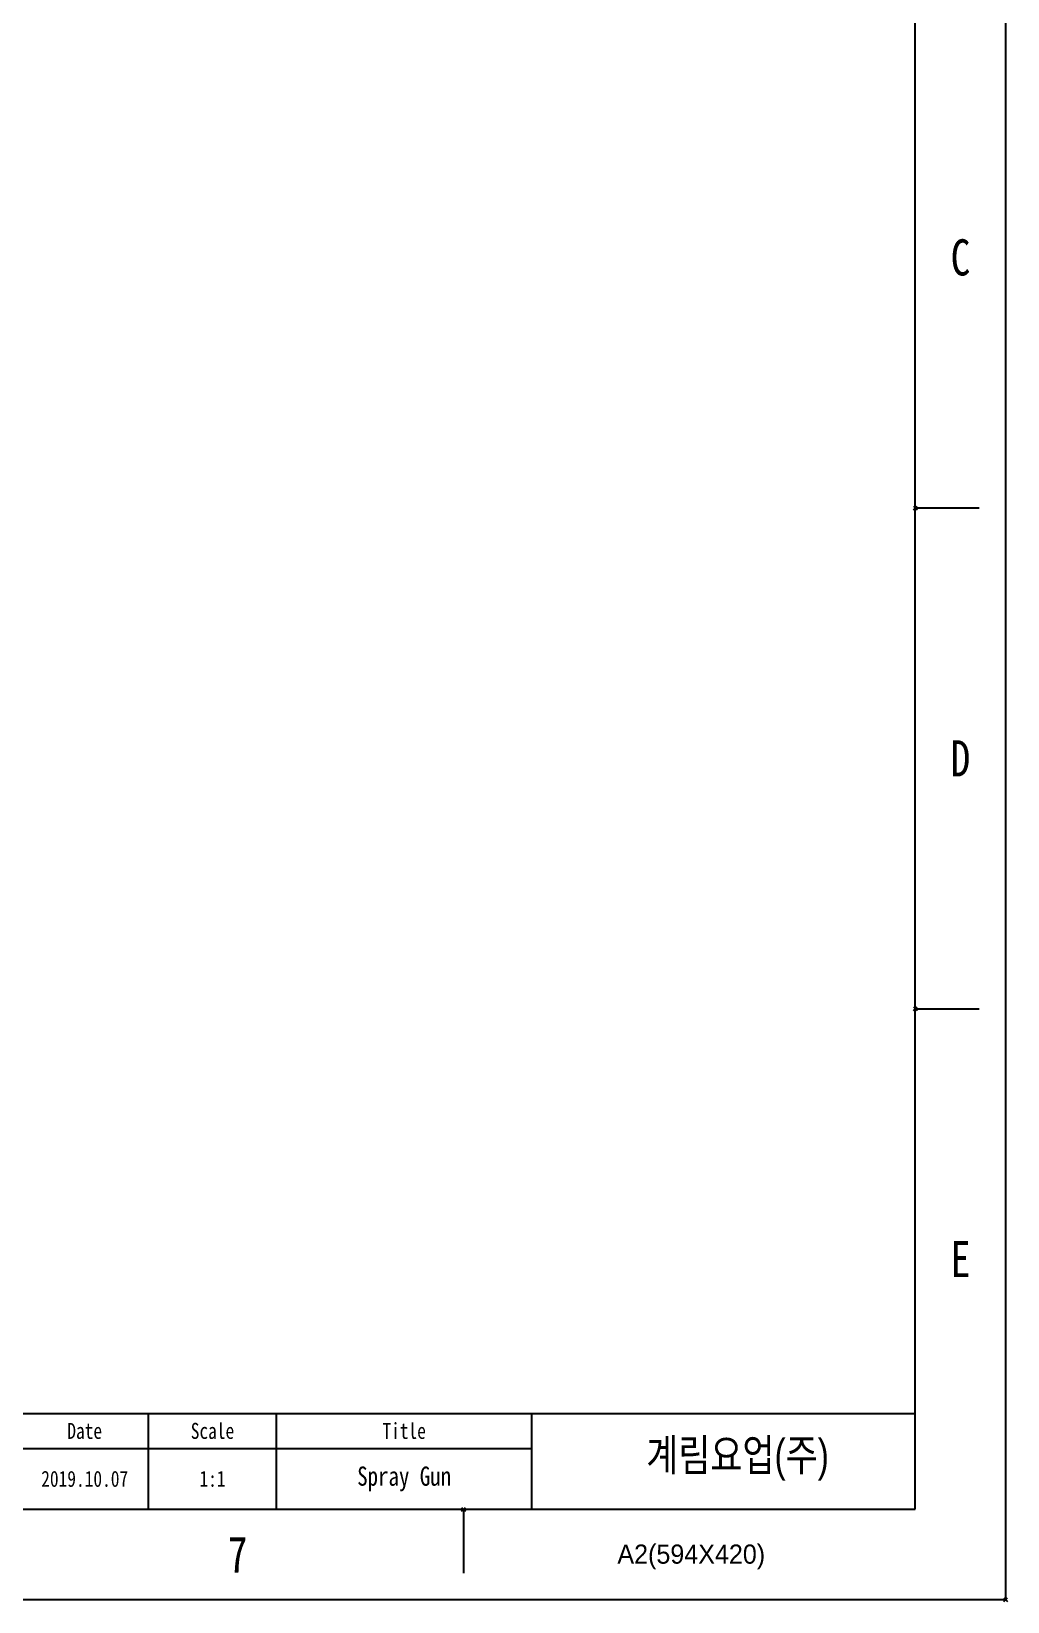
# Model space of a CAD drawing. Header units: millimetres. Extents: x 1241 to 1836, y -3 to 418.
# Drawn here: x 1683.1 to 1835.9, y -2.9 to 242.8 of the extents above; entities that cross this region are included whole.
import ezdxf

# ---------------------------------------------------------------- set-up
doc = ezdxf.new("R2010")
doc.units = ezdxf.units.MM
doc.header["$LTSCALE"] = 32.67
doc.header["$PDMODE"] = 3
doc.header["$PDSIZE"] = 0.3
doc.linetypes.add('CENTERX2', pattern=[101.6, 63.5, -12.7, 12.7, -12.7])
doc.layers.get('0').update_dxf_attribs({"linetype": 'CONTINUOUS'})
for name, color, linetype in [('1', 7, 'CONTINUOUS'), ('FORM', 7, 'CONTINUOUS'), ('TEXT', 2, 'CONTINUOUS')]:
    doc.layers.add(name, color=color, linetype=linetype)
doc.styles.add('ROMANS', font='Gulim.ttf')
doc.styles.get("Standard").update_dxf_attribs({"font": 'txt', "width": 0.8})

msp = doc.modelspace()

# ---------------------------------------------------------------- linework, layer by layer
for p, q in [((1821.48, 11.5), (1821.48, 403.22)), ((1821.48, 168.19), (1831.48, 168.19)), ((1821.48, 89.84), (1831.48, 89.84)), ((1255.83, 11.5), (1821.48, 11.5)), ((1750.78, 11.5), (1750.78, 1.5)), ((1821.48, -2.64), (1821.48, -2.64))]:
    msp.add_line(p, q)
msp.add_lwpolyline([(1241.69, 417.36), (1835.62, 417.36), (1835.62, -2.64), (1241.69, -2.64)], close=True)
for p in [(1821.48, 168.19), (1821.48, 89.84), (1750.78, 11.5)]:
    msp.add_point(p)
at = {"layer": '1'}
msp.add_point((1835.62, -2.64), dxfattribs=at)
at = {"layer": 'FORM'}
for p, q in [((1550.98, 26.5), (1821.48, 26.5)), ((1701.48, 11.5), (1701.48, 26.5)), ((1721.48, 11.5), (1721.48, 26.5)), ((1761.48, 11.5), (1761.48, 26.5)), ((1621.48, 21), (1761.48, 21))]:
    msp.add_line(p, q, dxfattribs=at)

# ---------------------------------------------------------------- texts
at = {"style": 'ROMANS'}
msp.add_text(' A2(594X420)', height=3, dxfattribs=at).set_placement((1773.76, 2.99))
at = {"char_height": 5.66, "attachment_point": 5}
for s, width, insert in [('C', 10, (1828.55, 207.36)), ('D', 10, (1828.55, 129.01)), ('E', 10, (1828.55, 50.67)), ('7', 50, (1715.42, 4.43))]:
    msp.add_mtext_dynamic_manual_height_columns(s, width=width, gutter_width=12.5, heights=[0], dxfattribs=dict(at, insert=insert))
at = {"layer": 'TEXT', "attachment_point": 5}
for s, width, insert, char_height in [('Date', 20, (1691.48, 23.75), 2.5), ('Scale', 20, (1711.48, 23.75), 2.5), ('Title', 40, (1741.48, 23.75), 2.5), ('2019.10.07', 20, (1691.48, 16.25), 2.5), ('1:1', 20, (1711.48, 16.25), 2.5), ('Spray Gun', 40, (1741.48, 16.25), 3)]:
    msp.add_mtext_dynamic_manual_height_columns(s, width=width, gutter_width=12.5, heights=[0], dxfattribs=dict(at, insert=insert, char_height=char_height))
at = {"layer": 'TEXT', "linetype": 'CENTERX2', "insert": (1793.66, 19.24), "char_height": 5, "attachment_point": 5}
msp.add_mtext_dynamic_manual_height_columns('{\\fHYGothic-Medium|b0|i0|c129|p18;계림요업(주)}', width=60, gutter_width=12.5, heights=[0], dxfattribs=at)

doc.saveas('drawing.dxf')
